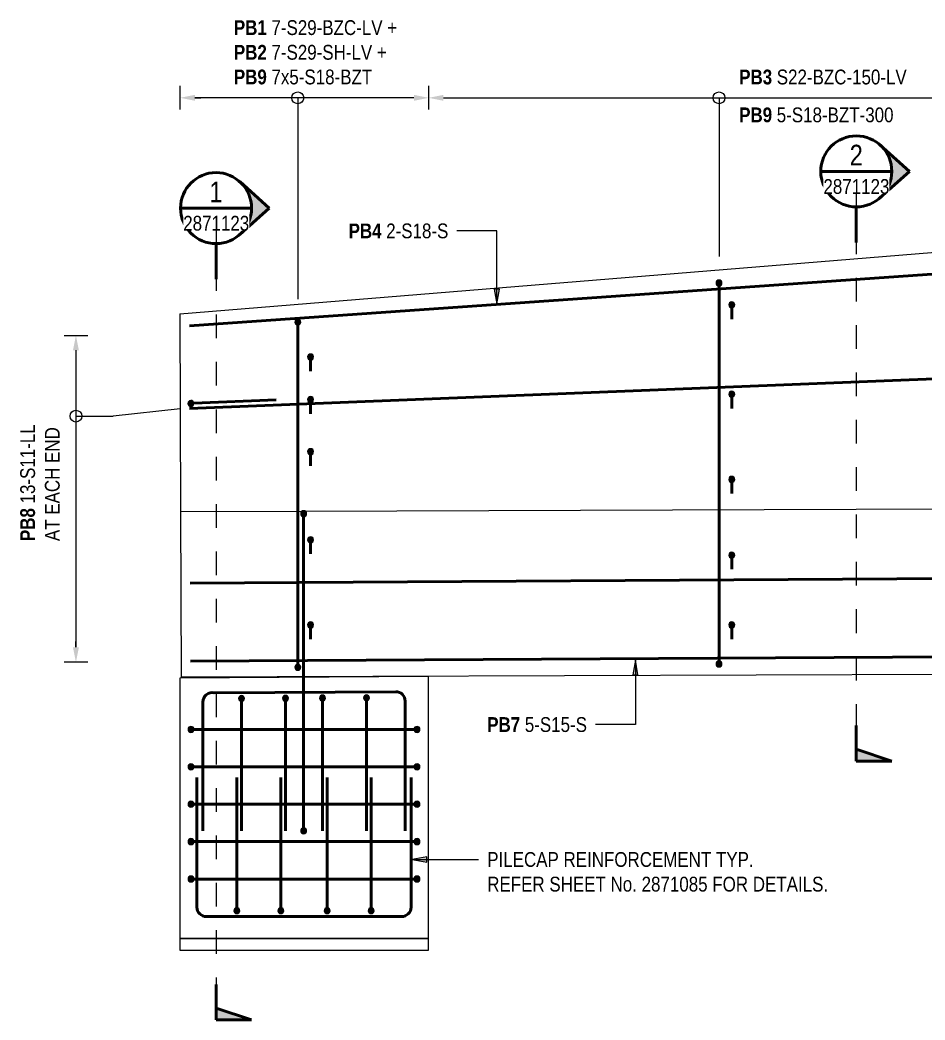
# Model space of a CAD drawing. Header units: metres. Extents: x 0.2 to 13.9, y 2.7 to 21.6.
# Drawn here: x 1.669 to 5.492, y 17.367 to 21.591 of the extents above; entities that cross this region are included whole.
import ezdxf

# ---------------------------------------------------------------- set-up
doc = ezdxf.new("R2010")
doc.units = ezdxf.units.M
doc.linetypes.add('Dot_Section Line', pattern=[0.02, 0, -0.02])
for name, color, linetype, lineweight in [('D-BDGE', 7, 'Continuous', 13), ('D-BDGE-FNDN-PILE-CAP', 7, 'Continuous', 50), ('D-BDGE-GEN-MOD', 7, 'Continuous', 35), ('D-BDGE-LINE', 7, 'Continuous', 9), ('D-ENHA-ANNO-TEXT', 7, 'Continuous', 9), ('D-ENHA-GEN-LINE', 7, 'Continuous', 9), ('D-ENHA-TEXT', 7, 'Continuous', 9)]:
    doc.layers.add(name, color=color, linetype=linetype, lineweight=lineweight)
doc.styles.add('Arial Narrow_2', font='ARIALN.TTF', dxfattribs={"height": 0.0625})
doc.styles.add('Arial Narrow_3', font='ARIALN.TTF', dxfattribs={"height": 0.0875})
doc.styles.add('Arial Narrow_B', font='ARIALNB.TTF', dxfattribs={"height": 0.0625})

# ---------------------------------------------------------------- blocks, each defined once
blk = doc.blocks.new('CS_DET_Rebar Combined - Multiple Bar-6287424-DRG-2871123 - ELEVATION - TYPICAL OFF-STRUCTURE BARRIER REINFORCEMENT DETAILS')
at = {"layer": 'D-BDGE-LINE', "true_color": 0xc7c7c7}
blk.add_hatch(color=9, dxfattribs=at).paths.add_polyline_path([(413.2784, 17.8165), (413.2816, 17.8169), (413.2846, 17.8182), (413.2872, 17.8202), (413.2892, 17.8228), (413.2905, 17.8258), (413.2909, 17.829), (413.2905, 17.8322), (413.2892, 17.8353), (413.2872, 17.8378), (413.2846, 17.8398), (413.2816, 17.8411), (413.2784, 17.8415), (413.2751, 17.8411), (413.2721, 17.8398), (413.2695, 17.8378), (413.2676, 17.8353), (413.2663, 17.8322), (413.2659, 17.829), (413.2663, 17.8258), (413.2676, 17.8228), (413.2695, 17.8202), (413.2721, 17.8182), (413.2751, 17.8169)])
at = {"layer": 'D-BDGE-LINE', "color": 252, "lineweight": 50, "true_color": 0x888888}
blk.add_line((413.2784, 17.8415), (413.2784, 18.3913), dxfattribs=at)
at = {"layer": 'D-BDGE-LINE', "color": 252, "true_color": 0x888888}
for start, end in [(90, 270), (270, 90)]:
    blk.add_arc((413.2784, 17.829), 0.0125, start, end, dxfattribs=at)
blk = doc.blocks.new('CS_DET_Rebar Combined - Multiple Bar-6287682-DRG-2871123 - ELEVATION - TYPICAL OFF-STRUCTURE BARRIER REINFORCEMENT DETAILS')
at = {"layer": 'D-BDGE-LINE', "true_color": 0xc7c7c7}
blk.add_hatch(color=9, dxfattribs=at).paths.add_polyline_path([(413.8464, 17.8165), (413.8496, 17.8169), (413.8526, 17.8182), (413.8552, 17.8202), (413.8572, 17.8228), (413.8584, 17.8258), (413.8589, 17.829), (413.8584, 17.8322), (413.8572, 17.8353), (413.8552, 17.8378), (413.8526, 17.8398), (413.8496, 17.8411), (413.8464, 17.8415), (413.8431, 17.8411), (413.8401, 17.8398), (413.8375, 17.8378), (413.8355, 17.8353), (413.8343, 17.8322), (413.8339, 17.829), (413.8343, 17.8258), (413.8355, 17.8228), (413.8375, 17.8202), (413.8401, 17.8182), (413.8431, 17.8169)])
at = {"layer": 'D-BDGE-LINE', "color": 252, "lineweight": 50, "true_color": 0x888888}
blk.add_line((413.8464, 17.8415), (413.8464, 18.3913), dxfattribs=at)
at = {"layer": 'D-BDGE-LINE', "color": 252, "true_color": 0x888888}
for start, end in [(90, 270), (270, 90)]:
    blk.add_arc((413.8464, 17.829), 0.0125, start, end, dxfattribs=at)
blk = doc.blocks.new('CS_DET_Rebar Combined - Multiple Bar-6289675-DRG-2871123 - ELEVATION - TYPICAL OFF-STRUCTURE BARRIER REINFORCEMENT DETAILS')
at = {"layer": 'D-BDGE-LINE', "true_color": 0xc7c7c7}
for points in [[(413.0849, 18.2663), (413.0881, 18.2667), (413.0911, 18.268), (413.0937, 18.27), (413.0957, 18.2726), (413.097, 18.2756), (413.0974, 18.2788), (413.097, 18.282), (413.0957, 18.2851), (413.0937, 18.2876), (413.0911, 18.2896), (413.0881, 18.2909), (413.0849, 18.2913), (413.0816, 18.2909), (413.0786, 18.2896), (413.076, 18.2876), (413.0741, 18.2851), (413.0728, 18.282), (413.0724, 18.2788), (413.0728, 18.2756), (413.0741, 18.2726), (413.076, 18.27), (413.0786, 18.268), (413.0816, 18.2667)], [(414.0399, 18.2663), (414.0431, 18.2667), (414.0461, 18.268), (414.0487, 18.27), (414.0507, 18.2726), (414.0519, 18.2756), (414.0524, 18.2788), (414.0519, 18.282), (414.0507, 18.2851), (414.0487, 18.2876), (414.0461, 18.2896), (414.0431, 18.2909), (414.0399, 18.2913), (414.0366, 18.2909), (414.0336, 18.2896), (414.031, 18.2876), (414.029, 18.2851), (414.0278, 18.282), (414.0274, 18.2788), (414.0278, 18.2756), (414.029, 18.2726), (414.031, 18.27), (414.0336, 18.268), (414.0366, 18.2667)]]:
    blk.add_hatch(color=9, dxfattribs=at).paths.add_polyline_path(points)
at = {"layer": 'D-BDGE-LINE', "color": 252, "lineweight": 50, "true_color": 0x888888}
blk.add_line((413.0974, 18.2788), (414.0274, 18.2788), dxfattribs=at)
at = {"layer": 'D-BDGE-LINE', "color": 252, "true_color": 0x888888}
for centre, start, end in [((413.0849, 18.2788), 360, 180), ((414.0399, 18.2788), 360, 180), ((413.0849, 18.2788), 180, 360), ((414.0399, 18.2788), 180, 360)]:
    blk.add_arc(centre, 0.0125, start, end, dxfattribs=at)
blk = doc.blocks.new('CS_DET_Rebar Combined - Multiple Bar-6289624-DRG-2871123 - ELEVATION - TYPICAL OFF-STRUCTURE BARRIER REINFORCEMENT DETAILS')
at = {"layer": 'D-BDGE-LINE', "true_color": 0xc7c7c7}
for points in [[(413.0849, 18.1083), (413.0881, 18.1087), (413.0911, 18.11), (413.0937, 18.112), (413.0957, 18.1146), (413.097, 18.1176), (413.0974, 18.1208), (413.097, 18.124), (413.0957, 18.1271), (413.0937, 18.1296), (413.0911, 18.1316), (413.0881, 18.1329), (413.0849, 18.1333), (413.0816, 18.1329), (413.0786, 18.1316), (413.076, 18.1296), (413.0741, 18.1271), (413.0728, 18.124), (413.0724, 18.1208), (413.0728, 18.1176), (413.0741, 18.1146), (413.076, 18.112), (413.0786, 18.11), (413.0816, 18.1087)], [(414.0399, 18.1083), (414.0431, 18.1087), (414.0461, 18.11), (414.0487, 18.112), (414.0507, 18.1146), (414.0519, 18.1176), (414.0524, 18.1208), (414.0519, 18.124), (414.0507, 18.1271), (414.0487, 18.1296), (414.0461, 18.1316), (414.0431, 18.1329), (414.0399, 18.1333), (414.0366, 18.1329), (414.0336, 18.1316), (414.031, 18.1296), (414.029, 18.1271), (414.0278, 18.124), (414.0274, 18.1208), (414.0278, 18.1176), (414.029, 18.1146), (414.031, 18.112), (414.0336, 18.11), (414.0366, 18.1087)]]:
    blk.add_hatch(color=9, dxfattribs=at).paths.add_polyline_path(points)
at = {"layer": 'D-BDGE-LINE', "color": 252, "lineweight": 50, "true_color": 0x888888}
blk.add_line((413.0974, 18.1208), (414.0274, 18.1208), dxfattribs=at)
at = {"layer": 'D-BDGE-LINE', "color": 252, "true_color": 0x888888}
for centre, start, end in [((413.0849, 18.1208), 360, 180), ((414.0399, 18.1208), 360, 180), ((413.0849, 18.1208), 180, 360), ((414.0399, 18.1208), 180, 360)]:
    blk.add_arc(centre, 0.0125, start, end, dxfattribs=at)
blk = doc.blocks.new('CS_DET_Rebar Combined - Multiple Bar-6288037-DRG-2871123 - ELEVATION - TYPICAL OFF-STRUCTURE BARRIER REINFORCEMENT DETAILS')
at = {"layer": 'D-BDGE-LINE', "true_color": 0xc7c7c7}
blk.add_hatch(color=9, dxfattribs=at).paths.add_polyline_path([(413.2982, 18.7126), (413.3014, 18.713), (413.3045, 18.7143), (413.3071, 18.7162), (413.309, 18.7188), (413.3103, 18.7218), (413.3107, 18.7251), (413.3103, 18.7283), (413.309, 18.7313), (413.3071, 18.7339), (413.3045, 18.7359), (413.3014, 18.7372), (413.2982, 18.7376), (413.295, 18.7372), (413.292, 18.7359), (413.2894, 18.7339), (413.2874, 18.7313), (413.2861, 18.7283), (413.2857, 18.7251), (413.2861, 18.7218), (413.2874, 18.7188), (413.2894, 18.7162), (413.292, 18.7143), (413.295, 18.713)])
at = {"layer": 'D-BDGE-LINE', "color": 252, "lineweight": 50, "true_color": 0x888888}
blk.add_line((413.2982, 18.7126), (413.2982, 18.1663), dxfattribs=at)
at = {"layer": 'D-BDGE-LINE', "color": 252, "true_color": 0x888888}
for start, end in [(90, 270), (270, 90)]:
    blk.add_arc((413.2982, 18.7251), 0.0125, start, end, dxfattribs=at)
blk = doc.blocks.new('CS_DET_Rebar Combined - Multiple Bar-6288070-DRG-2871123 - ELEVATION - TYPICAL OFF-STRUCTURE BARRIER REINFORCEMENT DETAILS')
at = {"layer": 'D-BDGE-LINE', "true_color": 0xc7c7c7}
blk.add_hatch(color=9, dxfattribs=at).paths.add_polyline_path([(413.4842, 18.7137), (413.4874, 18.7141), (413.4905, 18.7154), (413.4931, 18.7174), (413.495, 18.72), (413.4963, 18.723), (413.4967, 18.7262), (413.4963, 18.7294), (413.495, 18.7325), (413.4931, 18.735), (413.4905, 18.737), (413.4874, 18.7383), (413.4842, 18.7387), (413.481, 18.7383), (413.478, 18.737), (413.4754, 18.735), (413.4734, 18.7325), (413.4721, 18.7294), (413.4717, 18.7262), (413.4721, 18.723), (413.4734, 18.72), (413.4754, 18.7174), (413.478, 18.7154), (413.481, 18.7141)])
at = {"layer": 'D-BDGE-LINE', "color": 252, "lineweight": 50, "true_color": 0x888888}
blk.add_line((413.4842, 18.7137), (413.4842, 18.1663), dxfattribs=at)
at = {"layer": 'D-BDGE-LINE', "color": 252, "true_color": 0x888888}
for start, end in [(90, 270), (270, 90)]:
    blk.add_arc((413.4842, 18.7262), 0.0125, start, end, dxfattribs=at)
blk = doc.blocks.new('CS_DET_Rebar Combined - Multiple Bar-6288132-DRG-2871123 - ELEVATION - TYPICAL OFF-STRUCTURE BARRIER REINFORCEMENT DETAILS')
at = {"layer": 'D-BDGE-LINE', "true_color": 0xc7c7c7}
blk.add_hatch(color=9, dxfattribs=at).paths.add_polyline_path([(413.8265, 18.7158), (413.8298, 18.7162), (413.8328, 18.7175), (413.8354, 18.7195), (413.8374, 18.722), (413.8386, 18.7251), (413.839, 18.7283), (413.8386, 18.7315), (413.8374, 18.7345), (413.8354, 18.7371), (413.8328, 18.7391), (413.8298, 18.7404), (413.8265, 18.7408), (413.8233, 18.7404), (413.8203, 18.7391), (413.8177, 18.7371), (413.8157, 18.7345), (413.8145, 18.7315), (413.814, 18.7283), (413.8145, 18.7251), (413.8157, 18.722), (413.8177, 18.7195), (413.8203, 18.7175), (413.8233, 18.7162)])
at = {"layer": 'D-BDGE-LINE', "color": 252, "lineweight": 50, "true_color": 0x888888}
blk.add_line((413.8265, 18.7158), (413.8265, 18.1663), dxfattribs=at)
at = {"layer": 'D-BDGE-LINE', "color": 252, "true_color": 0x888888}
for start, end in [(90, 270), (270, 90)]:
    blk.add_arc((413.8265, 18.7283), 0.0125, start, end, dxfattribs=at)
blk = doc.blocks.new('CS_DET_Rebar Combined - Multiple Bar-6288100-DRG-2871123 - ELEVATION - TYPICAL OFF-STRUCTURE BARRIER REINFORCEMENT DETAILS')
at = {"layer": 'D-BDGE-LINE', "true_color": 0xc7c7c7}
blk.add_hatch(color=9, dxfattribs=at).paths.add_polyline_path([(413.6405, 18.7147), (413.6438, 18.7151), (413.6468, 18.7163), (413.6494, 18.7183), (413.6514, 18.7209), (413.6526, 18.7239), (413.653, 18.7272), (413.6526, 18.7304), (413.6514, 18.7334), (413.6494, 18.736), (413.6468, 18.738), (413.6438, 18.7392), (413.6405, 18.7397), (413.6373, 18.7392), (413.6343, 18.738), (413.6317, 18.736), (413.6297, 18.7334), (413.6285, 18.7304), (413.628, 18.7272), (413.6285, 18.7239), (413.6297, 18.7209), (413.6317, 18.7183), (413.6343, 18.7163), (413.6373, 18.7151)])
at = {"layer": 'D-BDGE-LINE', "color": 252, "lineweight": 50, "true_color": 0x888888}
blk.add_line((413.6405, 18.7147), (413.6405, 18.1663), dxfattribs=at)
at = {"layer": 'D-BDGE-LINE', "color": 252, "true_color": 0x888888}
for start, end in [(90, 270), (270, 90)]:
    blk.add_arc((413.6405, 18.7272), 0.0125, start, end, dxfattribs=at)
blk = doc.blocks.new('CS_DET_Rebar Combined - Multiple Bar-6331817-DRG-2871123 - ELEVATION - TYPICAL OFF-STRUCTURE BARRIER REINFORCEMENT DETAILS')
at = {"layer": 'D-BDGE-LINE'}
for points in [[(413.5609, 19.4935), (413.5641, 19.4939), (413.5671, 19.4952), (413.5697, 19.4972), (413.5717, 19.4998), (413.573, 19.5028), (413.5734, 19.506), (413.573, 19.5093), (413.5717, 19.5123), (413.5697, 19.5149), (413.5671, 19.5168), (413.5641, 19.5181), (413.5609, 19.5185), (413.5576, 19.5181), (413.5546, 19.5168), (413.5516, 19.5142), (413.5501, 19.5123), (413.5488, 19.5093), (413.5484, 19.506), (413.5488, 19.5028), (413.5501, 19.4998), (413.552, 19.4972), (413.5553, 19.4949), (413.5576, 19.4939)], [(413.5609, 18.1538), (413.5641, 18.1542), (413.5671, 18.1555), (413.5697, 18.1575), (413.5717, 18.1601), (413.573, 18.1631), (413.5734, 18.1663), (413.573, 18.1695), (413.5717, 18.1726), (413.5697, 18.1751), (413.5671, 18.1771), (413.5641, 18.1784), (413.5609, 18.1788), (413.5576, 18.1784), (413.5546, 18.1771), (413.552, 18.1751), (413.5501, 18.1726), (413.5488, 18.1695), (413.5484, 18.1663), (413.5488, 18.1631), (413.5501, 18.1601), (413.552, 18.1575), (413.5553, 18.1552), (413.5576, 18.1542)]]:
    blk.add_hatch(color=256, dxfattribs=at).paths.add_polyline_path(points)
at = {"layer": 'D-BDGE-LINE', "lineweight": 50}
blk.add_line((413.5609, 19.4935), (413.5609, 18.1788), dxfattribs=at)
at = {"layer": 'D-BDGE-LINE'}
for centre, start, end in [((413.5609, 19.506), 90, 270), ((413.5609, 19.506), 270, 90), ((413.5609, 18.1663), 90, 270), ((413.5609, 18.1663), 270, 90)]:
    blk.add_arc(centre, 0.0125, start, end, dxfattribs=at)
blk = doc.blocks.new('CS_DET_Rebar Combined - Multiple Bar-6323932-DRG-2871123 - ELEVATION - TYPICAL OFF-STRUCTURE BARRIER REINFORCEMENT DETAILS')
at = {"layer": 'D-BDGE-LINE'}
for points in [[(415.3159, 20.4678), (415.3191, 20.4683), (415.3221, 20.4695), (415.3247, 20.4715), (415.3267, 20.4741), (415.328, 20.4771), (415.3284, 20.4803), (415.328, 20.4836), (415.3267, 20.4866), (415.3247, 20.4892), (415.3221, 20.4912), (415.3191, 20.4924), (415.3159, 20.4928), (415.3126, 20.4924), (415.3096, 20.4912), (415.307, 20.4892), (415.3051, 20.4866), (415.3038, 20.4836), (415.3034, 20.4803), (415.3038, 20.4771), (415.3051, 20.4741), (415.307, 20.4715), (415.3096, 20.4695), (415.3126, 20.4683)], [(415.3159, 18.8587), (415.3191, 18.8591), (415.3221, 18.8604), (415.3247, 18.8623), (415.3267, 18.8649), (415.328, 18.8679), (415.3284, 18.8712), (415.328, 18.8744), (415.3267, 18.8774), (415.3247, 18.88), (415.3221, 18.882), (415.3191, 18.8833), (415.3159, 18.8837), (415.3126, 18.8833), (415.3096, 18.882), (415.307, 18.88), (415.3051, 18.8774), (415.3038, 18.8744), (415.3034, 18.8712), (415.3038, 18.8679), (415.3051, 18.8649), (415.307, 18.8623), (415.3096, 18.8604), (415.3126, 18.8591)]]:
    blk.add_hatch(color=256, dxfattribs=at).paths.add_polyline_path(points)
at = {"layer": 'D-BDGE-LINE', "lineweight": 50}
blk.add_line((415.3159, 20.4678), (415.3159, 18.8837), dxfattribs=at)
at = {"layer": 'D-BDGE-LINE'}
for centre, start, end in [((415.3159, 20.4803), 90, 270), ((415.3159, 20.4803), 270, 90), ((415.3159, 18.8712), 90, 270), ((415.3159, 18.8712), 270, 90)]:
    blk.add_arc(centre, 0.0125, start, end, dxfattribs=at)
blk = doc.blocks.new('T2DExtentArrowReinf_v1 - Extent-6336770-DRG-2871123 - ELEVATION - TYPICAL OFF-STRUCTURE BARRIER REINFORCEMENT DETAILS')
at = {"layer": 'D-BDGE-LINE'}
for p, q in [((413.0391, 21.2291), (413.0391, 21.2627)), ((414.0266, 21.2627), (413.1016, 21.2627)), ((413.5359, 21.2627), (413.5359, 20.4127)), ((414.0891, 21.2727), (414.0891, 21.2365))]:
    blk.add_line(p, q, dxfattribs=at)
blk = doc.blocks.new('T2DExtentArrowReinf_v1 - Extent-7368511-DRG-2871123 - ELEVATION - TYPICAL OFF-STRUCTURE BARRIER REINFORCEMENT DETAILS')
at = {"layer": 'D-BDGE-LINE'}
for p, q in [((414.0891, 21.2727), (414.0891, 21.2365)), ((414.1516, 21.2627), (416.7418, 21.2627)), ((415.3159, 21.2627), (415.3159, 20.592)), ((416.8043, 21.2291), (416.8043, 21.2627))]:
    blk.add_line(p, q, dxfattribs=at)
blk = doc.blocks.new('CS_DET_Rebar Combined - Multiple Bar-6336453-DRG-2871123 - ELEVATION - TYPICAL OFF-STRUCTURE BARRIER REINFORCEMENT DETAILS')
at = {"layer": 'D-BDGE-LINE'}
for points in [[(413.5366, 20.3032), (413.5398, 20.3036), (413.5428, 20.3048), (413.5454, 20.3068), (413.5474, 20.3094), (413.5486, 20.3124), (413.5491, 20.3157), (413.5486, 20.3189), (413.5474, 20.3219), (413.5454, 20.3245), (413.5428, 20.3265), (413.5398, 20.3277), (413.5366, 20.3282), (413.5333, 20.3277), (413.5303, 20.3265), (413.5277, 20.3245), (413.5257, 20.3219), (413.5245, 20.3189), (413.5241, 20.3157), (413.5245, 20.3124), (413.5257, 20.3094), (413.5277, 20.3068), (413.5303, 20.3048), (413.5333, 20.3036)], [(413.5366, 18.8446), (413.5398, 18.845), (413.5428, 18.8463), (413.5454, 18.8482), (413.5474, 18.8508), (413.5486, 18.8539), (413.5491, 18.8571), (413.5486, 18.8603), (413.5474, 18.8633), (413.5454, 18.8659), (413.5428, 18.8679), (413.5398, 18.8692), (413.5366, 18.8696), (413.5333, 18.8692), (413.5303, 18.8679), (413.5277, 18.8659), (413.5257, 18.8633), (413.5245, 18.8603), (413.5241, 18.8571), (413.5245, 18.8539), (413.5257, 18.8508), (413.5277, 18.8482), (413.5303, 18.8463), (413.5333, 18.845)]]:
    blk.add_hatch(color=256, dxfattribs=at).paths.add_polyline_path(points)
at = {"layer": 'D-BDGE-LINE', "lineweight": 50}
blk.add_line((413.5366, 20.3032), (413.5366, 18.8696), dxfattribs=at)
at = {"layer": 'D-BDGE-LINE'}
for centre, start, end in [((413.5366, 20.3157), 90, 270), ((413.5366, 20.3157), 270, 90), ((413.5366, 18.8571), 90, 270), ((413.5366, 18.8571), 270, 90)]:
    blk.add_arc(centre, 0.0125, start, end, dxfattribs=at)
blk = doc.blocks.new('CS_DET_Rebar Combined - Multiple Bar-6774181-DRG-2871123 - ELEVATION - TYPICAL OFF-STRUCTURE BARRIER REINFORCEMENT DETAILS')
at = {"layer": 'D-BDGE-LINE'}
blk.add_hatch(color=256, dxfattribs=at).paths.add_polyline_path([(413.5902, 20.1555), (413.5934, 20.1559), (413.5964, 20.1572), (413.599, 20.1592), (413.601, 20.1618), (413.6023, 20.1648), (413.6027, 20.168), (413.6023, 20.1713), (413.601, 20.1743), (413.599, 20.1769), (413.5964, 20.1788), (413.5934, 20.1801), (413.5902, 20.1805), (413.587, 20.1801), (413.5839, 20.1788), (413.5814, 20.1769), (413.5794, 20.1743), (413.5781, 20.1713), (413.5777, 20.168), (413.5781, 20.1648), (413.5794, 20.1618), (413.5814, 20.1592), (413.5839, 20.1572), (413.587, 20.1559)])
at = {"layer": 'D-BDGE-LINE', "lineweight": 50}
blk.add_line((413.5902, 20.1555), (413.5902, 20.108), dxfattribs=at)
at = {"layer": 'D-BDGE-LINE'}
for start, end in [(90, 270), (270, 90)]:
    blk.add_arc((413.5902, 20.168), 0.0125, start, end, dxfattribs=at)
blk = doc.blocks.new('CS_DET_Rebar Combined - Multiple Bar-V1-DRG-2871123 - ELEVATION - TYPICAL OFF-STRUCTURE BARRIER REINFORCEMENT DETAILS')
at = {"layer": 'D-BDGE-LINE'}
blk.add_hatch(color=256, dxfattribs=at).paths.add_polyline_path([(413.5902, 19.7555), (413.5934, 19.7559), (413.5964, 19.7572), (413.599, 19.7592), (413.601, 19.7618), (413.6023, 19.7648), (413.6027, 19.768), (413.6023, 19.7713), (413.601, 19.7743), (413.599, 19.7769), (413.5964, 19.7788), (413.5934, 19.7801), (413.5902, 19.7805), (413.587, 19.7801), (413.5839, 19.7788), (413.5814, 19.7769), (413.5794, 19.7743), (413.5781, 19.7713), (413.5778, 19.7671), (413.5781, 19.7648), (413.5794, 19.7618), (413.5814, 19.7592), (413.5839, 19.7572), (413.587, 19.7559)])
at = {"layer": 'D-BDGE-LINE', "lineweight": 50}
blk.add_line((413.5902, 19.7555), (413.5902, 19.708), dxfattribs=at)
at = {"layer": 'D-BDGE-LINE'}
for start, end in [(90, 270), (270, 90)]:
    blk.add_arc((413.5902, 19.768), 0.0125, start, end, dxfattribs=at)
blk = doc.blocks.new('CS_DET_Rebar Combined - Multiple Bar-6479601-DRG-2871123 - ELEVATION - TYPICAL OFF-STRUCTURE BARRIER REINFORCEMENT DETAILS')
at = {"layer": 'D-BDGE-LINE'}
blk.add_hatch(color=256, dxfattribs=at).paths.add_polyline_path([(413.0849, 19.9595), (413.0882, 19.9601), (413.0911, 19.9614), (413.0936, 19.9635), (413.0955, 19.9662), (413.0966, 19.9693), (413.0969, 19.9725), (413.0964, 19.9757), (413.095, 19.9787), (413.0929, 19.9812), (413.0902, 19.9831), (413.0872, 19.9842), (413.0839, 19.9845), (413.0807, 19.9839), (413.0778, 19.9826), (413.0753, 19.9805), (413.0734, 19.9778), (413.0722, 19.9748), (413.0719, 19.9715), (413.0725, 19.9683), (413.0739, 19.9653), (413.076, 19.9628), (413.0786, 19.9609), (413.0817, 19.9598)])
at = {"layer": 'D-BDGE-LINE', "lineweight": 50}
blk.add_line((413.0969, 19.9725), (413.4441, 19.9864), dxfattribs=at)
at = {"layer": 'D-BDGE-LINE'}
for start, end in [(2.2872, 182.2872), (182.2872, 2.2872)]:
    blk.add_arc((413.0844, 19.972), 0.0125, start, end, dxfattribs=at)
blk = doc.blocks.new('T2DExtentArrowReinf_v1 - Extent-6785257-DRG-2871123 - ELEVATION - TYPICAL OFF-STRUCTURE BARRIER REINFORCEMENT DETAILS')
at = {"layer": 'D-BDGE-LINE'}
for p, q in [((412.5888, 20.2591), (412.625, 20.2591)), ((412.5988, 20.1966), (412.5988, 18.9416)), ((412.5988, 19.9181), (412.7559, 19.9181)), ((412.6325, 18.8791), (412.5988, 18.8791))]:
    blk.add_line(p, q, dxfattribs=at)
blk = doc.blocks.new('Section - sectionTail-4870194-DRG-2871123 - ELEVATION - TYPICAL OFF-STRUCTURE BARRIER REINFORCEMENT DETAILS')
at = {"layer": 'D-ENHA-ANNO-TEXT'}
blk.add_hatch(color=256, dxfattribs=at).paths.add_polyline_path([(413.3409, 17.3673), (413.1909, 17.4173), (413.1909, 17.3673)])
at = {"layer": 'D-ENHA-ANNO-TEXT', "lineweight": 50}
for p, q in [((413.1909, 17.3673), (413.1909, 17.5173)), ((413.1909, 17.3673), (413.1909, 17.4173)), ((413.1909, 17.4173), (413.3409, 17.3673)), ((413.3409, 17.3673), (413.1909, 17.3673))]:
    blk.add_line(p, q, dxfattribs=at)
blk = doc.blocks.new('Section - SectionHead-4898858-DRG-2871123 - ELEVATION - TYPICAL OFF-STRUCTURE BARRIER REINFORCEMENT DETAILS')
at = {"layer": 'D-ENHA-ANNO-TEXT'}
h = blk.add_hatch(color=256, dxfattribs=at)
edge = h.paths.add_edge_path()
edge.add_line((413.4159, 20.7968), (413.291, 20.685))
edge.add_arc((413.1909, 20.7968), 0.15, 311.8277, 408.1723)
edge.add_line((413.291, 20.9086), (413.4159, 20.7968))
at = {"layer": 'D-ENHA-ANNO-TEXT', "lineweight": 50}
for p, q in [((413.4159, 20.7968), (413.291, 20.9086)), ((413.291, 20.685), (413.4159, 20.7968)), ((413.1909, 20.6468), (413.1909, 20.4968))]:
    blk.add_line(p, q, dxfattribs=at)
for start, end in [(90, 270), (270, 90)]:
    blk.add_arc((413.1909, 20.7968), 0.15, start, end, dxfattribs=at)

msp = doc.modelspace()

# ---------------------------------------------------------------- hatches: boundary and pattern name
at = {"layer": 'D-ENHA-GEN-LINE', "lineweight": 5}
for points in [[(2.4079, 21.2502), (2.4079, 21.2752), (2.3454, 21.2627)], [(3.3329, 21.2502), (3.3954, 21.2627), (3.3329, 21.2752)], [(3.4579, 21.2502), (3.4579, 21.2752), (3.3954, 21.2627)], [(1.9176, 20.1966), (1.9051, 20.2591), (1.8926, 20.1966)], [(1.9051, 18.8791), (1.9176, 18.9416), (1.8926, 18.9416)]]:
    msp.add_hatch(color=256, dxfattribs=at).paths.add_polyline_path(points)
at = {"layer": 'D-ENHA-TEXT'}
for points in [[(3.6832, 20.3922), (3.6942, 20.4547), (3.6722, 20.4547)], [(4.2688, 18.8878), (4.2578, 18.8253), (4.2798, 18.8253)], [(3.3258, 18.0454), (3.3883, 18.0344), (3.3883, 18.0564)]]:
    msp.add_hatch(color=256, dxfattribs=at).paths.add_polyline_path(points)

# ---------------------------------------------------------------- linework, layer by layer
at = {"layer": 'D-BDGE', "lineweight": 50}
for p, q in [((2.3843, 20.2995), (7.1106, 20.6285)), ((7.1052, 20.1387), (2.3856, 19.9502)), ((2.3883, 19.2126), (7.1106, 19.2407)), ((2.3896, 18.8826), (7.1106, 18.9107))]:
    msp.add_line(p, q, dxfattribs=at)
at = {"layer": 'D-BDGE', "lineweight": 9}
msp.add_line((2.3456, 19.9486), (2.0623, 19.9181), dxfattribs=at)
at = {"layer": 'D-BDGE', "color": 252, "lineweight": 50, "true_color": 0x888888}
for p, q in [((2.4891, 18.7494), (3.2562, 18.7542)), ((3.2962, 18.7142), (3.2962, 18.1663)), ((2.4412, 18.1663), (2.4412, 18.7102)), ((2.4162, 17.844), (2.4162, 18.3913)), ((3.3212, 17.844), (3.3212, 18.3913)), ((3.2812, 17.804), (2.4562, 17.804))]:
    msp.add_line(p, q, dxfattribs=at)
for centre, start, end in [((2.4812, 18.7102), 78.6078, 180), ((3.2562, 18.7142), 0, 90), ((2.4562, 17.844), 180, 270), ((3.2812, 17.844), 270, 0)]:
    msp.add_arc(centre, 0.04, start, end, dxfattribs=at)
at = {"layer": 'D-BDGE-FNDN-PILE-CAP', "color": 252, "lineweight": 25, "true_color": 0x888888}
for p, q in [((3.3941, 18.818), (2.3441, 18.8116)), ((2.3441, 18.8116), (2.3441, 17.712)), ((3.3941, 17.712), (3.3941, 18.818)), ((3.3941, 17.712), (2.3441, 17.712)), ((2.3441, 17.712), (2.3441, 17.662)), ((2.3441, 17.712), (3.3941, 17.712)), ((3.3941, 17.662), (3.3941, 17.712)), ((2.3441, 17.662), (3.3941, 17.662))]:
    msp.add_line(p, q, dxfattribs=at)
at = {"layer": 'D-BDGE-GEN-MOD', "lineweight": 25}
for p, q in [((2.3441, 20.3509), (6.8689, 20.7184)), ((2.3441, 20.3509), (2.3472, 19.515)), ((2.3472, 19.515), (2.8611, 19.5169)), ((2.8732, 19.5169), (6.8733, 19.5318)), ((2.3472, 19.515), (2.3498, 18.815)), ((6.8759, 18.8318), (2.3498, 18.815))]:
    msp.add_line(p, q, dxfattribs=at)
at = {"layer": 'D-ENHA-ANNO-TEXT', "lineweight": 50}
for p, q in [((5.0522, 20.952), (5.3522, 20.952)), ((2.3473, 20.7968), (2.6473, 20.7968))]:
    msp.add_line(p, q, dxfattribs=at)
at = {"layer": 'D-ENHA-ANNO-TEXT', "color": 7, "linetype": 'Dot_Section Line', "true_color": 0xffffff}
for p, q in [((5.2022, 20.902), (5.2022, 18.6112)), ((2.4973, 20.7468), (2.4973, 17.5173))]:
    msp.add_line(p, q, dxfattribs=at)
at = {"layer": 'D-ENHA-GEN-LINE'}
for p, q in [((2.3454, 21.2127), (2.3454, 21.3127)), ((3.3954, 21.3127), (3.3954, 21.2127)), ((3.3954, 21.3127), (3.3954, 21.2127)), ((2.4079, 21.2627), (2.4329, 21.2627)), ((3.3329, 21.2627), (3.3079, 21.2627)), ((3.4579, 21.2627), (3.4829, 21.2627)), ((1.8551, 20.2591), (1.9551, 20.2591)), ((1.9051, 20.1966), (1.9051, 20.1716)), ((1.9051, 18.9416), (1.9051, 18.9666)), ((1.9551, 18.8791), (1.8551, 18.8791))]:
    msp.add_line(p, q, dxfattribs=at)
for centre in [(2.8423, 21.2627), (4.6222, 21.2627), (1.9051, 19.9181)]:
    msp.add_circle(centre, 0.025, dxfattribs=at)
at = {"layer": 'D-ENHA-TEXT'}
for p, q in [((3.5165, 20.7006), (3.5148, 20.7006)), ((3.6832, 20.7006), (3.5165, 20.7006)), ((3.6832, 20.3922), (3.6832, 20.7006)), ((3.6942, 20.4547), (3.6722, 20.4547)), ((3.6722, 20.4547), (3.6832, 20.3922)), ((3.6832, 20.3922), (3.6942, 20.4547)), ((4.2688, 18.8878), (4.2578, 18.8253)), ((4.2798, 18.8253), (4.2688, 18.8878)), ((4.2688, 18.8878), (4.2688, 18.6153)), ((4.2578, 18.8253), (4.2798, 18.8253)), ((4.1021, 18.6153), (4.1004, 18.6153)), ((4.2688, 18.6153), (4.1021, 18.6153)), ((3.3883, 18.0564), (3.3258, 18.0454)), ((3.3258, 18.0454), (3.3883, 18.0344)), ((3.3258, 18.0454), (3.6054, 18.0454)), ((3.3883, 18.0344), (3.3883, 18.0564))]:
    msp.add_line(p, q, dxfattribs=at)

# ---------------------------------------------------------------- block references
at = {"layer": 'D-BDGE-LINE'}
for name, p in [('T2DExtentArrowReinf_v1 - Extent-6336770-DRG-2871123 - ELEVATION - TYPICAL OFF-STRUCTURE BARRIER REINFORCEMENT DETAILS', (-410.6937, 0)), ('T2DExtentArrowReinf_v1 - Extent-7368511-DRG-2871123 - ELEVATION - TYPICAL OFF-STRUCTURE BARRIER REINFORCEMENT DETAILS', (-410.6937, 0)), ('CS_DET_Rebar Combined - Multiple Bar-6323932-DRG-2871123 - ELEVATION - TYPICAL OFF-STRUCTURE BARRIER REINFORCEMENT DETAILS', (-410.6937, 0)), ('CS_DET_Rebar Combined - Multiple Bar-6774181-DRG-2871123 - ELEVATION - TYPICAL OFF-STRUCTURE BARRIER REINFORCEMENT DETAILS', (-408.9143, 0.22)), ('CS_DET_Rebar Combined - Multiple Bar-6336453-DRG-2871123 - ELEVATION - TYPICAL OFF-STRUCTURE BARRIER REINFORCEMENT DETAILS', (-410.6937, 0)), ('T2DExtentArrowReinf_v1 - Extent-6785257-DRG-2871123 - ELEVATION - TYPICAL OFF-STRUCTURE BARRIER REINFORCEMENT DETAILS', (-410.6937, 0)), ('CS_DET_Rebar Combined - Multiple Bar-6774181-DRG-2871123 - ELEVATION - TYPICAL OFF-STRUCTURE BARRIER REINFORCEMENT DETAILS', (-410.6937, 0)), ('CS_DET_Rebar Combined - Multiple Bar-6774181-DRG-2871123 - ELEVATION - TYPICAL OFF-STRUCTURE BARRIER REINFORCEMENT DETAILS', (-408.9143, -0.157)), ('CS_DET_Rebar Combined - Multiple Bar-6479601-DRG-2871123 - ELEVATION - TYPICAL OFF-STRUCTURE BARRIER REINFORCEMENT DETAILS', (-410.6937, 0)), ('CS_DET_Rebar Combined - Multiple Bar-6774181-DRG-2871123 - ELEVATION - TYPICAL OFF-STRUCTURE BARRIER REINFORCEMENT DETAILS', (-410.6937, -0.18)), ('CS_DET_Rebar Combined - Multiple Bar-V1-DRG-2871123 - ELEVATION - TYPICAL OFF-STRUCTURE BARRIER REINFORCEMENT DETAILS', (-410.6937, 0)), ('CS_DET_Rebar Combined - Multiple Bar-6774181-DRG-2871123 - ELEVATION - TYPICAL OFF-STRUCTURE BARRIER REINFORCEMENT DETAILS', (-408.9143, -0.517)), ('CS_DET_Rebar Combined - Multiple Bar-6331817-DRG-2871123 - ELEVATION - TYPICAL OFF-STRUCTURE BARRIER REINFORCEMENT DETAILS', (-410.6937, 0)), ('CS_DET_Rebar Combined - Multiple Bar-6774181-DRG-2871123 - ELEVATION - TYPICAL OFF-STRUCTURE BARRIER REINFORCEMENT DETAILS', (-410.6937, -0.772)), ('CS_DET_Rebar Combined - Multiple Bar-6774181-DRG-2871123 - ELEVATION - TYPICAL OFF-STRUCTURE BARRIER REINFORCEMENT DETAILS', (-408.9143, -0.837)), ('CS_DET_Rebar Combined - Multiple Bar-6774181-DRG-2871123 - ELEVATION - TYPICAL OFF-STRUCTURE BARRIER REINFORCEMENT DETAILS', (-410.6937, -1.132)), ('CS_DET_Rebar Combined - Multiple Bar-6774181-DRG-2871123 - ELEVATION - TYPICAL OFF-STRUCTURE BARRIER REINFORCEMENT DETAILS', (-408.9143, -1.132))]:
    msp.add_blockref(name, p, dxfattribs=at)
at = {"layer": 'D-BDGE-LINE', "color": 252, "true_color": 0x888888}
for name, p in [('CS_DET_Rebar Combined - Multiple Bar-6288037-DRG-2871123 - ELEVATION - TYPICAL OFF-STRUCTURE BARRIER REINFORCEMENT DETAILS', (-410.6937, 0)), ('CS_DET_Rebar Combined - Multiple Bar-6288070-DRG-2871123 - ELEVATION - TYPICAL OFF-STRUCTURE BARRIER REINFORCEMENT DETAILS', (-410.6937, 0)), ('CS_DET_Rebar Combined - Multiple Bar-6288100-DRG-2871123 - ELEVATION - TYPICAL OFF-STRUCTURE BARRIER REINFORCEMENT DETAILS', (-410.6937, 0)), ('CS_DET_Rebar Combined - Multiple Bar-6288132-DRG-2871123 - ELEVATION - TYPICAL OFF-STRUCTURE BARRIER REINFORCEMENT DETAILS', (-410.6937, 0)), ('CS_DET_Rebar Combined - Multiple Bar-6289675-DRG-2871123 - ELEVATION - TYPICAL OFF-STRUCTURE BARRIER REINFORCEMENT DETAILS', (-410.6937, 0.316)), ('CS_DET_Rebar Combined - Multiple Bar-6289675-DRG-2871123 - ELEVATION - TYPICAL OFF-STRUCTURE BARRIER REINFORCEMENT DETAILS', (-410.6937, 0.158)), ('CS_DET_Rebar Combined - Multiple Bar-6287424-DRG-2871123 - ELEVATION - TYPICAL OFF-STRUCTURE BARRIER REINFORCEMENT DETAILS', (-410.6937, 0)), ('CS_DET_Rebar Combined - Multiple Bar-6287424-DRG-2871123 - ELEVATION - TYPICAL OFF-STRUCTURE BARRIER REINFORCEMENT DETAILS', (-410.5077, 0)), ('CS_DET_Rebar Combined - Multiple Bar-6287682-DRG-2871123 - ELEVATION - TYPICAL OFF-STRUCTURE BARRIER REINFORCEMENT DETAILS', (-410.8797, 0)), ('CS_DET_Rebar Combined - Multiple Bar-6287682-DRG-2871123 - ELEVATION - TYPICAL OFF-STRUCTURE BARRIER REINFORCEMENT DETAILS', (-410.6937, 0)), ('CS_DET_Rebar Combined - Multiple Bar-6289675-DRG-2871123 - ELEVATION - TYPICAL OFF-STRUCTURE BARRIER REINFORCEMENT DETAILS', (-410.6937, 0)), ('CS_DET_Rebar Combined - Multiple Bar-6289624-DRG-2871123 - ELEVATION - TYPICAL OFF-STRUCTURE BARRIER REINFORCEMENT DETAILS', (-410.6937, 0)), ('CS_DET_Rebar Combined - Multiple Bar-6289624-DRG-2871123 - ELEVATION - TYPICAL OFF-STRUCTURE BARRIER REINFORCEMENT DETAILS', (-410.6937, -0.158))]:
    msp.add_blockref(name, p, dxfattribs=at)
at = {"layer": 'D-ENHA-ANNO-TEXT', "lineweight": 50}
for name, p in [('Section - SectionHead-4898858-DRG-2871123 - ELEVATION - TYPICAL OFF-STRUCTURE BARRIER REINFORCEMENT DETAILS', (-407.9887, 0.1551)), ('Section - SectionHead-4898858-DRG-2871123 - ELEVATION - TYPICAL OFF-STRUCTURE BARRIER REINFORCEMENT DETAILS', (-410.6937, 0)), ('Section - sectionTail-4870194-DRG-2871123 - ELEVATION - TYPICAL OFF-STRUCTURE BARRIER REINFORCEMENT DETAILS', (-407.9887, 1.0939)), ('Section - sectionTail-4870194-DRG-2871123 - ELEVATION - TYPICAL OFF-STRUCTURE BARRIER REINFORCEMENT DETAILS', (-410.6937, 0))]:
    msp.add_blockref(name, p, dxfattribs=at)

# ---------------------------------------------------------------- texts
at = {"layer": 'D-ENHA-TEXT', "char_height": 0.0625, "attachment_point": 1, "bg_fill": 3, "box_fill_scale": 1, "bg_fill_color": 256, "bg_fill_transparency": 0}
for s, insert, style in [('PB1', (2.5724, 21.5905), 'Arial Narrow_B'), ('PB2', (2.5724, 21.4863), 'Arial Narrow_B'), ('PB9', (2.5724, 21.3821), 'Arial Narrow_B'), ('PB3', (4.7074, 21.3819), 'Arial Narrow_B'), ('PB7', (3.6429, 18.6465), 'Arial Narrow_B'), ('PILECAP REINFORCEMENT TYP.', (3.6429, 18.0766), 'Arial Narrow_2'), ('REFER SHEET No. 2871085 FOR DETAILS.', (3.6429, 17.9724), 'Arial Narrow_2')]:
    msp.add_mtext(s, dxfattribs=dict(at, insert=insert, style=style))
at = {"layer": 'D-ENHA-TEXT', "char_height": 0.0625, "attachment_point": 1, "rotation": 90, "bg_fill": 3, "box_fill_scale": 1, "bg_fill_color": 256, "bg_fill_true_color": 13158600, "bg_fill_transparency": 0}
for s, insert, style in [('AT EACH END', (1.7739, 19.3903), 'Arial Narrow_2'), ('PB8', (1.6697, 19.3903), 'Arial Narrow_B')]:
    msp.add_mtext(s, dxfattribs=dict(at, insert=insert, style=style))

# ---------------------------------------------------------------- next in the draw order: texts
at = {"layer": 'D-ENHA-ANNO-TEXT', "char_height": 0.0875, "attachment_point": 1, "style": 'Arial Narrow_3', "bg_fill": 3, "box_fill_scale": 1, "bg_fill_color": 256, "bg_fill_transparency": 0}
for s, insert in [('2', (5.1741, 21.0644)), ('1', (2.4691, 20.9092))]:
    msp.add_mtext(s, dxfattribs=dict(at, insert=insert))
at = {"layer": 'D-ENHA-ANNO-TEXT', "char_height": 0.0625, "attachment_point": 1, "style": 'Arial Narrow_2', "bg_fill": 3, "box_fill_scale": 1, "bg_fill_color": 256, "bg_fill_true_color": 13158600, "bg_fill_transparency": 0}
for insert in [(5.0633, 20.9194), (2.3584, 20.7642)]:
    msp.add_mtext('2871123', dxfattribs=dict(at, insert=insert))
at = {"layer": 'D-ENHA-TEXT', "char_height": 0.0625, "attachment_point": 1, "bg_fill": 3, "box_fill_scale": 1, "bg_fill_color": 256, "bg_fill_transparency": 0}
for s, insert, style in [(' 7-S29-BZC-LV + ', (2.7113, 21.5905), 'Arial Narrow_2'), (' 7-S29-SH-LV + ', (2.7113, 21.4863), 'Arial Narrow_2'), (' 7x5-S18-BZT', (2.7113, 21.3821), 'Arial Narrow_2'), (' S22-BZC-150-LV', (4.8463, 21.3819), 'Arial Narrow_2'), ('PB9 ', (4.7074, 21.2219), 'Arial Narrow_B'), ('PB4', (3.0572, 20.7318), 'Arial Narrow_B'), (' 5-S15-S', (3.7818, 18.6465), 'Arial Narrow_2')]:
    msp.add_mtext(s, dxfattribs=dict(at, insert=insert, style=style))
at = {"layer": 'D-ENHA-TEXT', "insert": (1.6697, 19.5293), "char_height": 0.0625, "attachment_point": 1, "rotation": 90, "style": 'Arial Narrow_2', "bg_fill": 3, "box_fill_scale": 1, "bg_fill_color": 256, "bg_fill_true_color": 13158600, "bg_fill_transparency": 0}
msp.add_mtext(' 13-S11-LL', dxfattribs=at)

# ---------------------------------------------------------------- next in the draw order: texts
at = {"layer": 'D-ENHA-TEXT', "char_height": 0.0625, "attachment_point": 1, "style": 'Arial Narrow_2', "bg_fill": 3, "box_fill_scale": 1, "bg_fill_color": 256, "bg_fill_transparency": 0}
for s, insert in [('5-S18-BZT-300', (4.8661, 21.2219)), (' 2-S18-S', (3.1961, 20.7318))]:
    msp.add_mtext(s, dxfattribs=dict(at, insert=insert))

doc.saveas('drawing.dxf')
